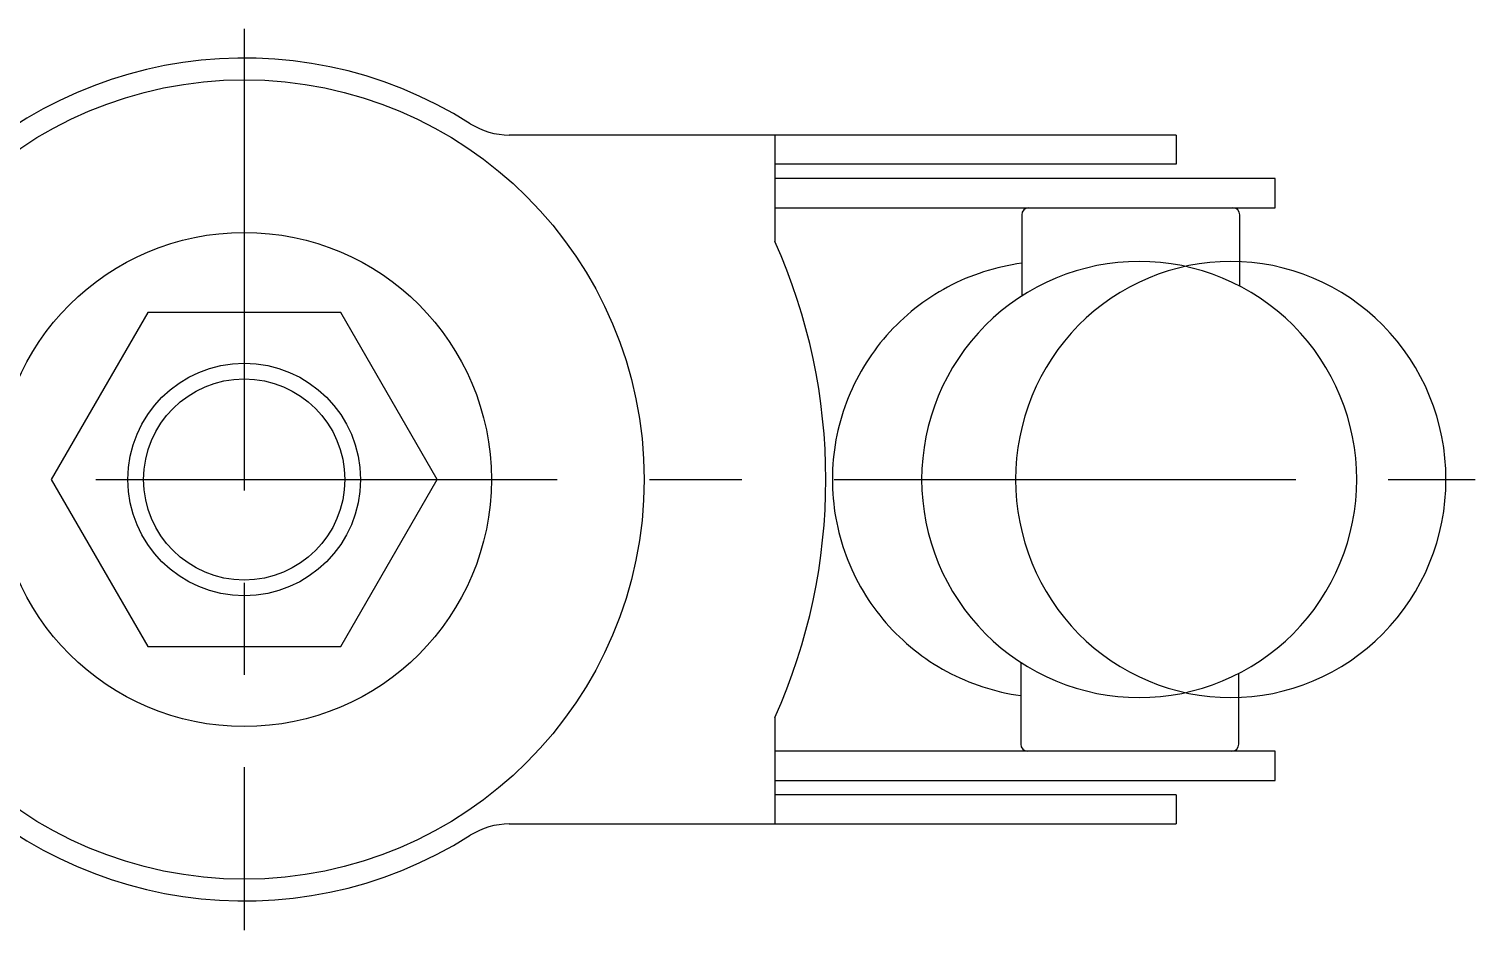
# Model space of a CAD drawing. Extents: x -122 to 85, y -355 to 31.
# Drawn here: x -14.8 to 84.7, y -31 to 31 of the extents above; entities that cross this region are included whole.
import ezdxf

# ---------------------------------------------------------------- set-up
doc = ezdxf.new("R2010")
doc.units = 0
doc.linetypes.add('CENTER', pattern=[50.8, 31.75, -6.35, 6.35, -6.35])
doc.linetypes.add('PHANTOM', pattern=[63.5, 31.75, -6.35, 6.35, -6.35, 6.35, -6.35])
doc.layers.get('0').update_dxf_attribs({"linetype": 'CONTINUOUS'})
doc.layers.add('CENTER', color=1, linetype='CONTINUOUS')

msp = doc.modelspace()

# ---------------------------------------------------------------- linework, layer by layer
at = {"color": 7, "linetype": 'CONTINUOUS'}
for p, q in [((64.1, 23.7), (18.229, 23.7)), ((36.5, 23.7), (36.5, 16.363)), ((64.1, 23.7), (64.1, 21.7)), ((64.1, 21.7), (36.5, 21.7)), ((70.904, 20.7), (36.5, 20.7)), ((70.904, 18.7), (70.904, 20.7)), ((36.5, 18.7), (70.904, 18.7)), ((53.473, 18.2), (53.473, 12.624)), ((68.473, 13.301), (68.473, 18.2)), ((-6.64, 11.5), (-13.279, 0)), ((6.64, 11.5), (-6.64, 11.5)), ((13.279, 0), (6.64, 11.5)), ((-13.279, 0), (-6.64, -11.5)), ((6.64, -11.5), (13.279, 0)), ((-6.64, -11.5), (6.64, -11.5)), ((53.404, -12.579), (53.404, -18.2)), ((68.404, -18.2), (68.404, -13.337)), ((36.5, -16.363), (36.5, -23.7)), ((70.904, -18.7), (36.5, -18.7)), ((70.904, -20.7), (70.904, -18.7)), ((36.5, -20.7), (70.904, -20.7)), ((64.1, -21.7), (36.5, -21.7)), ((64.1, -21.7), (64.1, -23.7)), ((18.229, -23.7), (64.1, -23.7))]:
    msp.add_line(p, q, dxfattribs=at)
for points in [[(61.556, -15, 0), (62.29, -14.982, 0), (63.022, -14.928, 0), (63.751, -14.838, 0), (64.475, -14.712, 0), (65.192, -14.55, 0), (65.9, -14.354, 0), (66.597, -14.123, 0), (67.282, -13.858, 0), (67.954, -13.56, 0), (68.61, -13.229, 0), (69.249, -12.866, 0), (69.87, -12.472, 0), (70.47, -12.048, 0), (71.049, -11.595, 0), (71.605, -11.114, 0), (72.137, -10.607, 0), (72.644, -10.073, 0), (73.123, -9.516, 0), (73.575, -8.935, 0), (73.998, -8.334, 0), (74.391, -7.712, 0), (74.753, -7.071, 0), (75.084, -6.413, 0), (75.381, -5.74, 0), (75.645, -5.053, 0), (75.876, -4.354, 0), (76.072, -3.645, 0), (76.233, -2.926, 0), (76.358, -2.201, 0), (76.448, -1.47, 0), (76.502, -0.736, 0), (76.52, 0, 0), (76.502, 0.736, 0), (76.448, 1.47, 0), (76.358, 2.201, 0), (76.233, 2.926, 0), (76.072, 3.645, 0), (75.876, 4.354, 0), (75.645, 5.053, 0), (75.381, 5.74, 0), (75.084, 6.413, 0), (74.753, 7.071, 0), (74.391, 7.712, 0), (73.998, 8.334, 0), (73.575, 8.935, 0), (73.123, 9.516, 0), (72.644, 10.073, 0), (72.137, 10.607, 0), (71.605, 11.114, 0), (71.049, 11.595, 0), (70.47, 12.048, 0), (69.87, 12.472, 0), (69.249, 12.866, 0), (68.61, 13.229, 0), (67.954, 13.56, 0), (67.282, 13.858, 0), (66.597, 14.123, 0), (65.9, 14.354, 0), (65.192, 14.55, 0), (64.475, 14.712, 0), (63.751, 14.838, 0), (63.022, 14.928, 0), (62.29, 14.982, 0), (61.556, 15, 0), (60.821, 14.982, 0), (60.089, 14.928, 0), (59.36, 14.838, 0), (58.636, 14.712, 0), (57.919, 14.55, 0), (57.212, 14.354, 0), (56.514, 14.123, 0), (55.829, 13.858, 0), (55.157, 13.56, 0), (54.501, 13.229, 0), (53.862, 12.866, 0), (53.242, 12.472, 0), (52.641, 12.048, 0), (52.062, 11.595, 0), (51.506, 11.114, 0), (50.974, 10.607, 0), (50.468, 10.073, 0), (49.988, 9.516, 0), (49.536, 8.935, 0), (49.113, 8.334, 0), (48.72, 7.712, 0), (48.358, 7.071, 0), (48.028, 6.413, 0), (47.73, 5.74, 0), (47.466, 5.053, 0), (47.235, 4.354, 0), (47.039, 3.645, 0), (46.879, 2.926, 0), (46.753, 2.201, 0), (46.663, 1.47, 0), (46.609, 0.736, 0), (46.591, 0, 0), (46.609, -0.736, 0), (46.663, -1.47, 0), (46.753, -2.201, 0), (46.879, -2.926, 0), (47.039, -3.645, 0), (47.235, -4.354, 0), (47.466, -5.053, 0), (47.73, -5.74, 0), (48.028, -6.413, 0), (48.358, -7.071, 0), (48.72, -7.712, 0), (49.113, -8.334, 0), (49.536, -8.935, 0), (49.988, -9.516, 0), (50.468, -10.073, 0), (50.974, -10.607, 0), (51.506, -11.114, 0), (52.062, -11.595, 0), (52.641, -12.048, 0), (53.242, -12.472, 0), (53.862, -12.866, 0), (54.501, -13.229, 0), (55.157, -13.56, 0), (55.829, -13.858, 0), (56.514, -14.123, 0), (57.212, -14.354, 0), (57.919, -14.55, 0), (58.636, -14.712, 0), (59.36, -14.838, 0), (60.089, -14.928, 0), (60.821, -14.982, 0), (61.556, -15, 0)], [(53.478, 14.874, 0), (53.145, 14.827, 0), (52.813, 14.772, 0), (52.482, 14.709, 0), (52.153, 14.64, 0), (51.826, 14.562, 0), (51.5, 14.478, 0), (51.176, 14.386, 0), (50.855, 14.287, 0), (50.535, 14.181, 0), (50.219, 14.067, 0), (49.904, 13.947, 0), (49.593, 13.819, 0), (49.285, 13.684, 0), (48.979, 13.543, 0), (48.677, 13.394, 0), (48.379, 13.239, 0), (48.084, 13.077, 0), (47.792, 12.909, 0), (47.505, 12.734, 0), (47.221, 12.552, 0), (46.942, 12.365, 0), (46.666, 12.171, 0), (46.396, 11.97, 0), (46.13, 11.764, 0), (45.868, 11.552, 0), (45.611, 11.334, 0), (45.36, 11.11, 0), (45.113, 10.881, 0), (44.872, 10.646, 0), (44.636, 10.406, 0), (44.405, 10.161, 0), (44.18, 9.91, 0), (43.961, 9.654, 0), (43.747, 9.394, 0), (43.539, 9.129, 0), (43.338, 8.859, 0), (43.142, 8.584, 0), (42.953, 8.306, 0), (42.77, 8.023, 0), (42.593, 7.736, 0), (42.422, 7.445, 0), (42.259, 7.151, 0), (42.102, 6.852, 0), (41.952, 6.551, 0), (41.808, 6.246, 0), (41.671, 5.938, 0), (41.542, 5.626, 0), (41.419, 5.312, 0), (41.303, 4.996, 0), (41.195, 4.677, 0), (41.094, 4.355, 0), (41, 4.031, 0), (40.913, 3.706, 0), (40.834, 3.378, 0), (40.761, 3.049, 0), (40.697, 2.718, 0), (40.639, 2.385, 0), (40.59, 2.052, 0), (40.547, 1.717, 0), (40.513, 1.382, 0), (40.486, 1.046, 0), (40.466, 0.709, 0), (40.454, 0.372, 0), (40.449, 0.035, 0), (40.452, -0.302, 0), (40.463, -0.639, 0), (40.481, -0.976, 0), (40.507, -1.312, 0), (40.54, -1.648, 0), (40.58, -1.982, 0), (40.629, -2.316, 0), (40.684, -2.649, 0), (40.747, -2.98, 0), (40.818, -3.309, 0), (40.896, -3.637, 0), (40.981, -3.964, 0), (41.074, -4.288, 0), (41.173, -4.61, 0), (41.28, -4.93, 0), (41.394, -5.247, 0), (41.516, -5.561, 0), (41.644, -5.873, 0), (41.779, -6.182, 0), (41.921, -6.487, 0), (42.07, -6.79, 0), (42.226, -7.089, 0), (42.388, -7.384, 0), (42.557, -7.676, 0), (42.732, -7.963, 0), (42.914, -8.247, 0), (43.102, -8.527, 0), (43.296, -8.802, 0), (43.497, -9.073, 0), (43.703, -9.339, 0), (43.916, -9.6, 0), (44.134, -9.857, 0), (44.358, -10.109, 0), (44.587, -10.355, 0), (44.822, -10.597, 0), (45.063, -10.833, 0), (45.308, -11.063, 0), (45.559, -11.288, 0), (45.814, -11.507, 0), (46.075, -11.721, 0), (46.34, -11.928, 0), (46.61, -12.13, 0), (46.884, -12.325, 0), (47.163, -12.514, 0), (47.445, -12.697, 0), (47.732, -12.873, 0), (48.023, -13.043, 0), (48.317, -13.206, 0), (48.615, -13.363, 0), (48.916, -13.512, 0), (49.221, -13.655, 0), (49.529, -13.791, 0), (49.84, -13.921, 0), (50.153, -14.043, 0), (50.469, -14.158, 0), (50.788, -14.265, 0), (51.109, -14.366, 0), (51.432, -14.459, 0), (51.758, -14.545, 0), (52.085, -14.624, 0), (52.413, -14.695, 0), (52.744, -14.759, 0), (53.075, -14.816, 0), (53.408, -14.865, 0)]]:
    msp.add_polyline3d(points, dxfattribs=at)
at = {"color": 3, "linetype": 'PHANTOM'}
msp.add_polyline3d([(67.851, -15, 0), (68.578, -14.982, 0), (69.302, -14.928, 0), (70.023, -14.838, 0), (70.739, -14.712, 0), (71.448, -14.55, 0), (72.148, -14.354, 0), (72.838, -14.123, 0), (73.516, -13.858, 0), (74.18, -13.56, 0), (74.829, -13.229, 0), (75.461, -12.866, 0), (76.075, -12.472, 0), (76.668, -12.048, 0), (77.241, -11.595, 0), (77.791, -11.114, 0), (78.317, -10.607, 0), (78.819, -10.073, 0), (79.293, -9.516, 0), (79.74, -8.935, 0), (80.158, -8.334, 0), (80.547, -7.712, 0), (80.905, -7.071, 0), (81.232, -6.413, 0), (81.526, -5.74, 0), (81.788, -5.053, 0), (82.016, -4.354, 0), (82.209, -3.645, 0), (82.368, -2.926, 0), (82.493, -2.201, 0), (82.582, -1.47, 0), (82.635, -0.736, 0), (82.653, 0, 0), (82.635, 0.736, 0), (82.582, 1.47, 0), (82.493, 2.201, 0), (82.368, 2.926, 0), (82.209, 3.645, 0), (82.016, 4.354, 0), (81.788, 5.053, 0), (81.526, 5.74, 0), (81.232, 6.413, 0), (80.905, 7.071, 0), (80.547, 7.712, 0), (80.158, 8.334, 0), (79.74, 8.935, 0), (79.293, 9.516, 0), (78.819, 10.073, 0), (78.317, 10.607, 0), (77.791, 11.114, 0), (77.241, 11.595, 0), (76.668, 12.048, 0), (76.075, 12.472, 0), (75.461, 12.866, 0), (74.829, 13.229, 0), (74.18, 13.56, 0), (73.516, 13.858, 0), (72.838, 14.123, 0), (72.148, 14.354, 0), (71.448, 14.55, 0), (70.739, 14.712, 0), (70.023, 14.838, 0), (69.302, 14.928, 0), (68.578, 14.982, 0), (67.851, 15, 0), (67.125, 14.982, 0), (66.4, 14.928, 0), (65.679, 14.838, 0), (64.963, 14.712, 0), (64.255, 14.55, 0), (63.554, 14.354, 0), (62.865, 14.123, 0), (62.187, 13.858, 0), (61.523, 13.56, 0), (60.874, 13.229, 0), (60.242, 12.866, 0), (59.628, 12.472, 0), (59.034, 12.048, 0), (58.461, 11.595, 0), (57.911, 11.114, 0), (57.385, 10.607, 0), (56.884, 10.073, 0), (56.409, 9.516, 0), (55.962, 8.935, 0), (55.544, 8.334, 0), (55.155, 7.712, 0), (54.797, 7.071, 0), (54.471, 6.413, 0), (54.176, 5.74, 0), (53.915, 5.053, 0), (53.687, 4.354, 0), (53.493, 3.645, 0), (53.334, 2.926, 0), (53.21, 2.201, 0), (53.121, 1.47, 0), (53.067, 0.736, 0), (53.05, 0, 0), (53.067, -0.736, 0), (53.121, -1.47, 0), (53.21, -2.201, 0), (53.334, -2.926, 0), (53.493, -3.645, 0), (53.687, -4.354, 0), (53.915, -5.053, 0), (54.176, -5.74, 0), (54.471, -6.413, 0), (54.797, -7.071, 0), (55.155, -7.712, 0), (55.544, -8.334, 0), (55.962, -8.935, 0), (56.409, -9.516, 0), (56.884, -10.073, 0), (57.385, -10.607, 0), (57.911, -11.114, 0), (58.461, -11.595, 0), (59.034, -12.048, 0), (59.628, -12.472, 0), (60.242, -12.866, 0), (60.874, -13.229, 0), (61.523, -13.56, 0), (62.187, -13.858, 0), (62.865, -14.123, 0), (63.554, -14.354, 0), (64.255, -14.55, 0), (64.963, -14.712, 0), (65.679, -14.838, 0), (66.4, -14.928, 0), (67.125, -14.982, 0), (67.851, -15, 0)], dxfattribs=at)
at = {"color": 7, "linetype": 'CONTINUOUS'}
for radius in [27.5, 17, 8]:
    msp.add_circle((0, 0), radius, dxfattribs=at)
at = {"color": 3, "linetype": 'CONTINUOUS'}
msp.add_circle((0, 0), 6.918, dxfattribs=at)
at = {"color": 7, "linetype": 'CONTINUOUS'}
for centre, radius, start, end in [((0, 0), 29, 57.57752, 302.42248), ((18.229, 28.7), 5, 237.57752, 270), ((53.973, 18.2), 0.5, 90, 180), ((67.973, 18.2), 0.5, 0, 90), ((0, 0), 40, 335.85315, 24.14685), ((53.904, -18.2), 0.5, 180, 270), ((67.904, -18.2), 0.5, 270, 0), ((18.229, -28.7), 5, 90, 122.42248)]:
    msp.add_arc(centre, radius, start, end, dxfattribs=at)
at = {"layer": 'CENTER', "color": 1, "linetype": 'CENTER'}
for p, q in [((0, 31), (0, -31)), ((-111.817, 0), (84.653, 0))]:
    msp.add_line(p, q, dxfattribs=at)

doc.saveas('drawing.dxf')
